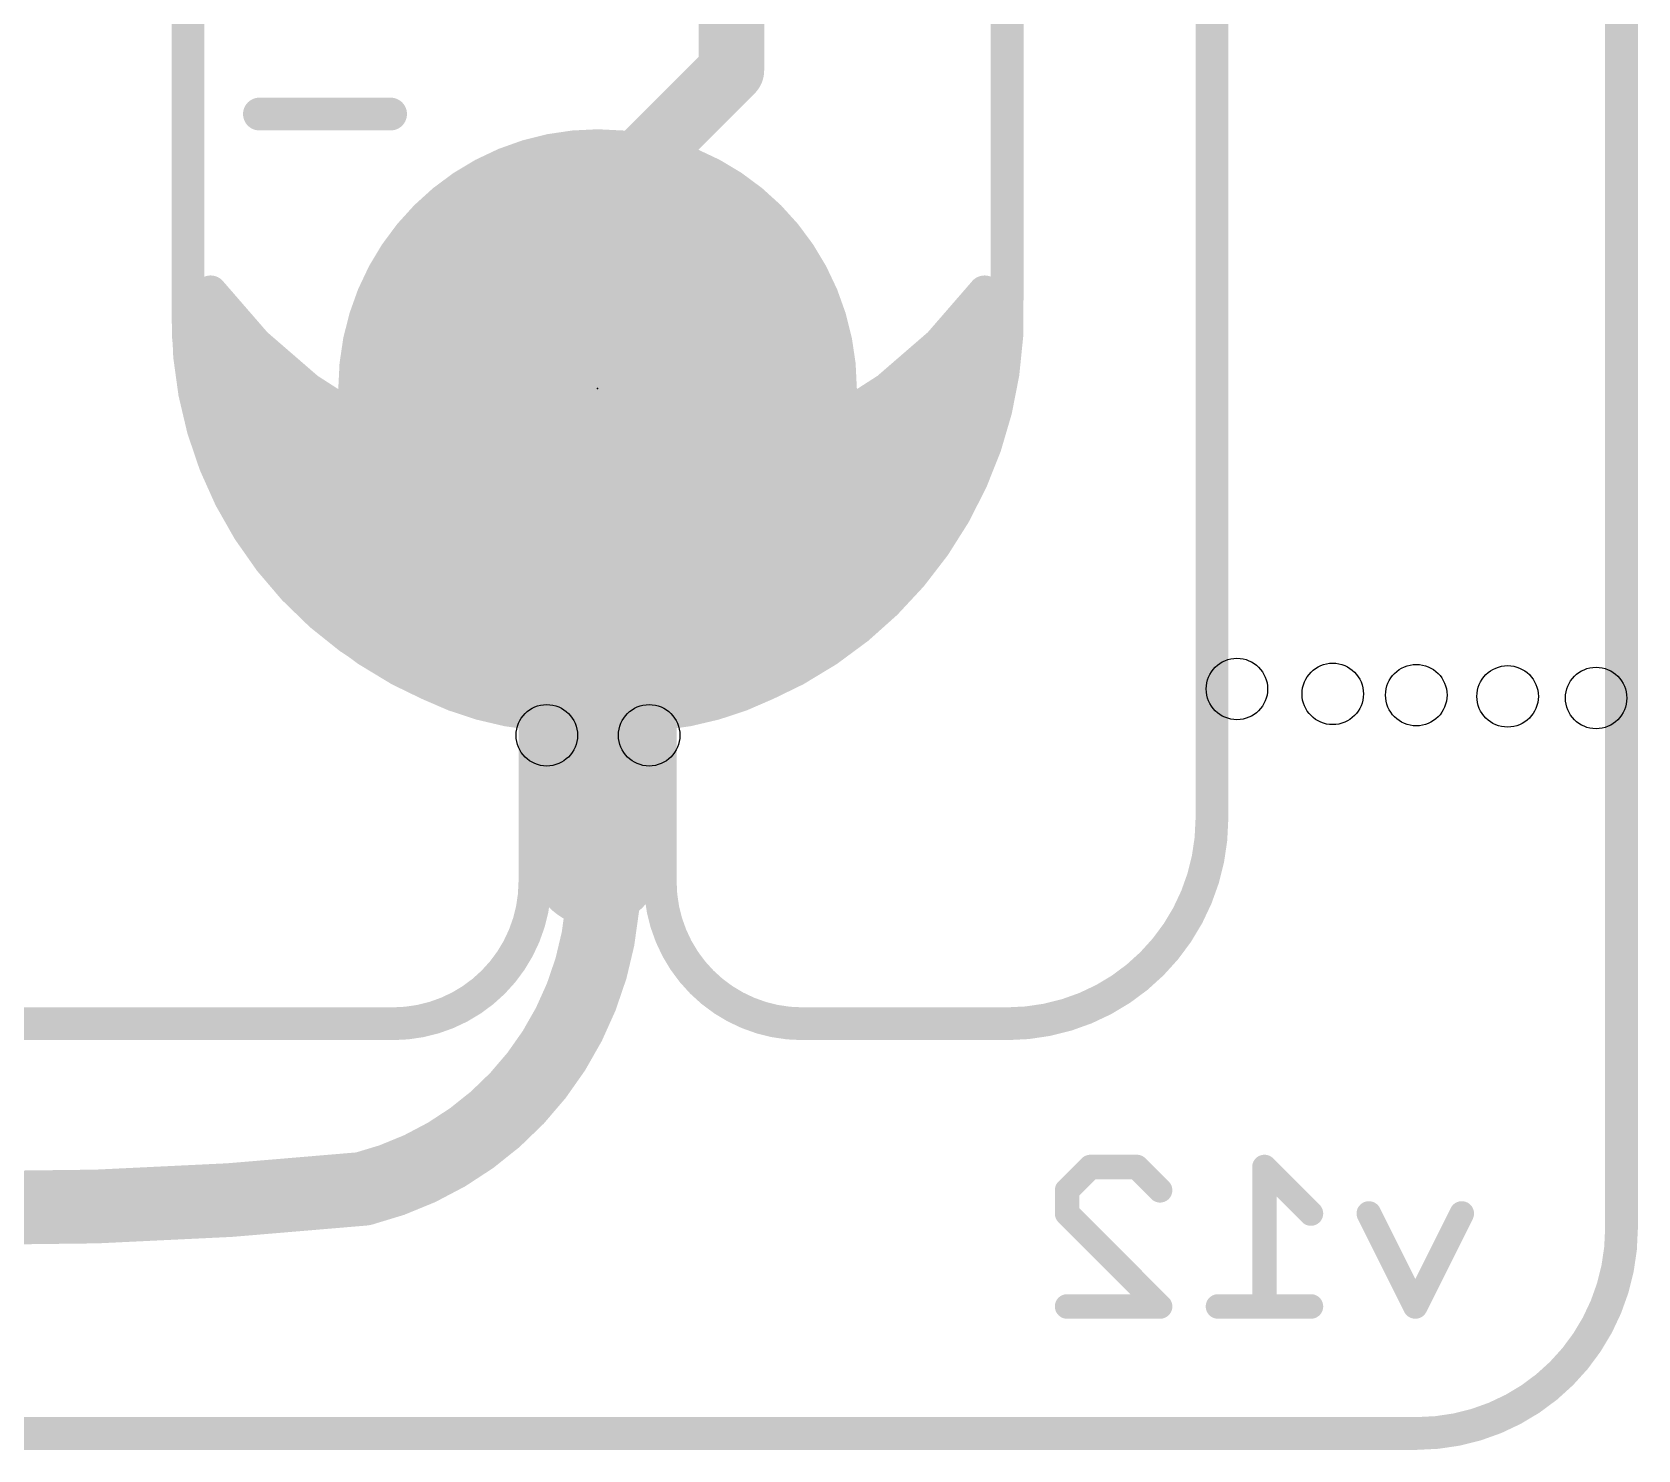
# Model space of a CAD drawing. Extents: x 0 to 107, y -24 to 80.
# Drawn here: x 49.83 to 59.79, y -0.1 to 8.69 of the extents above; entities that cross this region are included whole.
import ezdxf

# ---------------------------------------------------------------- set-up
doc = ezdxf.new("R2010")
doc.units = 0
for name, color, linetype in [('1', 12, 'CONTINUOUS'), ('16', 132, 'CONTINUOUS'), ('17', 110, 'CONTINUOUS'), ('20', 53, 'CONTINUOUS'), ('21', 53, 'CONTINUOUS'), ('23', 53, 'CONTINUOUS')]:
    doc.layers.add(name, color=color, linetype=linetype)

# ---------------------------------------------------------------- blocks, each defined once
blk = doc.blocks.new('ROUNDP')
at = {"const_width": 0.5}
blk.add_lwpolyline([(0, -0.25, 1), (0, 0.25, 1), (0, -0.25)], format="xyb", dxfattribs=at)

msp = doc.modelspace()

# ---------------------------------------------------------------- linework, layer by layer
at = {"layer": '1'}
for points, const_width in [([(54.17, 8.45), (54.17, 9.221)], 0.4064), ([(53.34, 7.62), (54.17, 8.45)], 0.4064), ([(53.3425, 4.4831), (53.34, 7.62)], 0.4572), ([(53.34, 7.62), (53.34, 6.477)], 0.4064), ([(50.94, 7.077), (50.932, 6.7141)], 0.2032), ([(51.2203, 6.7541), (50.94, 7.077)], 0.2032), ([(55.74, 7.077), (55.4597, 6.7541)], 0.2032), ([(55.748, 6.7141), (55.74, 7.077)], 0.2032), ([(50.9363, 6.9088), (51.086, 6.9088)], 0.2032), ([(55.594, 6.9088), (55.7437, 6.9088)], 0.2032), ([(50.932, 6.7141), (50.9796, 6.3543)], 0.2032), ([(50.9332, 6.7056), (51.2763, 6.7056)], 0.2032), ([(51.5437, 6.4743), (51.2203, 6.7541)], 0.2032), ([(55.4597, 6.7541), (55.1363, 6.4743)], 0.2032), ([(55.4037, 6.7056), (55.7468, 6.7056)], 0.2032), ([(55.7004, 6.3543), (55.748, 6.7141)], 0.2032), ([(50.96, 6.5024), (51.5111, 6.5024)], 0.2032), ([(51.9035, 6.2433), (51.5437, 6.4743)], 0.2032), ([(55.1363, 6.4743), (54.7765, 6.2433)], 0.2032), ([(55.1689, 6.5024), (55.72, 6.5024)], 0.2032), ([(50.9796, 6.3543), (51.0817, 6.006)], 0.2032), ([(50.9958, 6.2992), (51.8164, 6.2992)], 0.2032), ([(54.8636, 6.2992), (55.6842, 6.2992)], 0.2032), ([(55.5983, 6.006), (55.7004, 6.3543)], 0.2032), ([(52.2926, 6.0658), (51.9035, 6.2433)], 0.2032), ([(54.7765, 6.2433), (54.3874, 6.0658)], 0.2032), ([(51.0553, 6.096), (52.2264, 6.096)], 0.2032), ([(54.4536, 6.096), (55.6247, 6.096)], 0.2032), ([(51.0817, 6.006), (51.2357, 5.6774)], 0.2032), ([(52.7029, 5.9454), (52.2926, 6.0658)], 0.2032), ([(54.3874, 6.0658), (53.9771, 5.9454)], 0.2032), ([(55.4443, 5.6774), (55.5983, 6.006)], 0.2032), ([(51.1347, 5.8928), (53.0693, 5.8928)], 0.2032), ([(53.1262, 5.8846), (52.7029, 5.9454)], 0.2032), ([(53.5538, 5.8846), (53.1262, 5.8846)], 0.2032), ([(53.9771, 5.9454), (53.5538, 5.8846)], 0.2032), ([(53.6107, 5.8928), (55.5453, 5.8928)], 0.2032), ([(51.23, 5.6896), (55.45, 5.6896)], 0.2032), ([(51.2357, 5.6774), (51.4383, 5.3762)], 0.2032), ([(55.2417, 5.3762), (55.4443, 5.6774)], 0.2032), ([(51.3642, 5.4864), (55.3158, 5.4864)], 0.2032), ([(51.4383, 5.3762), (51.6844, 5.1095)], 0.2032), ([(54.9956, 5.1095), (55.2417, 5.3762)], 0.2032), ([(51.5241, 5.2832), (55.1559, 5.2832)], 0.2032), ([(51.6844, 5.1095), (51.9685, 4.8836)], 0.2032), ([(51.7215, 5.08), (54.9585, 5.08)], 0.2032), ([(54.7115, 4.8836), (54.9956, 5.1095)], 0.2032), ([(51.9685, 4.8836), (52.2838, 4.7037)], 0.2032), ([(54.3962, 4.7037), (54.7115, 4.8836)], 0.2032), ([(51.9804, 4.8768), (54.6996, 4.8768)], 0.2032), ([(53.3298, 3.5458), (53.3425, 4.4831)], 0.8128), ([(52.2838, 4.7037), (52.6228, 4.5742)], 0.2032), ([(54.0572, 4.5742), (54.3962, 4.7037)], 0.2032), ([(52.3627, 4.6736), (54.3173, 4.6736)], 0.2032), ([(52.6228, 4.5742), (52.9777, 4.498)], 0.2032), ([(52.9777, 4.498), (53.34, 4.477)], 0.2032), ([(53.34, 4.477), (53.7023, 4.498)], 0.2032), ([(53.7023, 4.498), (54.0572, 4.5742)], 0.2032), ([(53.34, 3.81), (53.3298, 3.5458)], 0.4572)]:
    msp.add_lwpolyline(points, dxfattribs=dict(at, const_width=const_width))
for points, const_width in [([(54.2418, 8.3782, 1), (54.0982, 8.5218)], 0.2032), ([(54.0684, 8.45, 1), (54.2716, 8.45)], 0.2032), ([(53.4543, 7.6201, 1), (53.2257, 7.6199)], 0.2286), ([(53.4416, 7.62, 1), (53.2384, 7.62)], 0.2032), ([(53.2682, 7.6918, 1), (53.4118, 7.5482)], 0.2032), ([(50.9908, 7.0759, 1), (50.8892, 7.0781)], 0.1016), ([(50.9784, 7.1103, 1), (50.9016, 7.0437)], 0.1016), ([(55.7908, 7.0781, 1), (55.6892, 7.0759)], 0.1016), ([(55.7784, 7.0437, 1), (55.7016, 7.1103)], 0.1016), ([(50.9363, 6.9596, 1), (50.9363, 6.858)], 0.1016), ([(51.086, 6.858, 1), (51.086, 6.9596)], 0.1016), ([(55.594, 6.9596, 1), (55.594, 6.858)], 0.1016), ([(55.7437, 6.858, 1), (55.7437, 6.9596)], 0.1016), ([(50.9824, 6.7208, 1), (50.8817, 6.7075)], 0.1016), ([(50.9332, 6.7564, 1), (50.9332, 6.6548)], 0.1016), ([(51.2535, 6.7925, 1), (51.1871, 6.7156)], 0.1016), ([(51.1819, 6.7208, 1), (51.2587, 6.7874)], 0.1016), ([(51.2763, 6.6548, 1), (51.2763, 6.7564)], 0.1016), ([(55.4037, 6.7564, 1), (55.4037, 6.6548)], 0.1016), ([(55.4213, 6.7874, 1), (55.4981, 6.7208)], 0.1016), ([(55.4929, 6.7156, 1), (55.4265, 6.7925)], 0.1016), ([(55.7983, 6.7075, 1), (55.6976, 6.7208)], 0.1016), ([(55.7468, 6.6548, 1), (55.7468, 6.7564)], 0.1016), ([(50.8812, 6.7153, 1), (50.9828, 6.713)], 0.1016), ([(55.6972, 6.713, 1), (55.7988, 6.7153)], 0.1016), ([(50.96, 6.5532, 1), (50.96, 6.4516)], 0.1016), ([(51.5711, 6.517, 1), (51.5162, 6.4315)], 0.1016), ([(51.5111, 6.4516, 1), (51.5111, 6.5532)], 0.1016), ([(53.2384, 6.477, 1), (53.4416, 6.477)], 0.2032), ([(55.1638, 6.4315, 1), (55.1089, 6.517)], 0.1016), ([(55.1689, 6.5532, 1), (55.1689, 6.4516)], 0.1016), ([(55.72, 6.4516, 1), (55.72, 6.5532)], 0.1016), ([(51.5104, 6.4358, 1), (51.5769, 6.5127)], 0.1016), ([(55.1031, 6.5127, 1), (55.1696, 6.4358)], 0.1016), ([(51.0284, 6.3686, 1), (50.9309, 6.34)], 0.1016), ([(50.9293, 6.3477, 1), (51.03, 6.361)], 0.1016), ([(50.9958, 6.35, 1), (50.9958, 6.2484)], 0.1016), ([(51.8164, 6.2484, 1), (51.8164, 6.35)], 0.1016), ([(54.8636, 6.35, 1), (54.8636, 6.2484)], 0.1016), ([(55.65, 6.361, 1), (55.7507, 6.3477)], 0.1016), ([(55.7491, 6.34, 1), (55.6516, 6.3686)], 0.1016), ([(55.6842, 6.2484, 1), (55.6842, 6.35)], 0.1016), ([(51.9246, 6.2895, 1), (51.8825, 6.197)], 0.1016), ([(51.8761, 6.2005, 1), (51.931, 6.286)], 0.1016), ([(54.749, 6.286, 1), (54.8039, 6.2005)], 0.1016), ([(54.7975, 6.197, 1), (54.7554, 6.2895)], 0.1016), ([(51.0553, 6.1468, 1), (51.0553, 6.0452)], 0.1016), ([(52.2264, 6.0452, 1), (52.2264, 6.1468)], 0.1016), ([(54.4536, 6.1468, 1), (54.4536, 6.0452)], 0.1016), ([(55.6247, 6.0452, 1), (55.6247, 6.1468)], 0.1016), ([(51.1277, 6.0276, 1), (51.0357, 5.9845)], 0.1016), ([(52.3069, 6.1145, 1), (52.2783, 6.017)], 0.1016), ([(52.2715, 6.0196, 1), (52.3137, 6.112)], 0.1016), ([(54.3663, 6.112, 1), (54.4085, 6.0196)], 0.1016), ([(54.4017, 6.017, 1), (54.3731, 6.1145)], 0.1016), ([(55.6443, 5.9845, 1), (55.5523, 6.0276)], 0.1016), ([(51.0329, 5.9917, 1), (51.1304, 6.0203)], 0.1016), ([(51.1347, 5.9436, 1), (51.1347, 5.842)], 0.1016), ([(52.7101, 5.9957, 1), (52.6957, 5.8951)], 0.1016), ([(52.6886, 5.8967, 1), (52.7172, 5.9942)], 0.1016), ([(53.0693, 5.842, 1), (53.0693, 5.9436)], 0.1016), ([(53.1262, 5.9354, 1), (53.1262, 5.8338)], 0.1016), ([(53.119, 5.8343, 1), (53.1334, 5.9349)], 0.1016), ([(53.5466, 5.9349, 1), (53.561, 5.8343)], 0.1016), ([(53.5538, 5.8338, 1), (53.5538, 5.9354)], 0.1016), ([(53.6107, 5.9436, 1), (53.6107, 5.842)], 0.1016), ([(53.9628, 5.9942, 1), (53.9914, 5.8967)], 0.1016), ([(53.9843, 5.8951, 1), (53.9699, 5.9957)], 0.1016), ([(55.5453, 5.842, 1), (55.5453, 5.9436)], 0.1016), ([(55.5496, 6.0203, 1), (55.6471, 5.9917)], 0.1016), ([(51.23, 5.7404, 1), (51.23, 5.6388)], 0.1016), ([(51.2779, 5.7057, 1), (51.1936, 5.6491)], 0.1016), ([(55.4864, 5.6491, 1), (55.4021, 5.7057)], 0.1016), ([(55.45, 5.6388, 1), (55.45, 5.7404)], 0.1016), ([(51.1897, 5.6558, 1), (51.2817, 5.699)], 0.1016), ([(55.3983, 5.699, 1), (55.4903, 5.6558)], 0.1016), ([(51.3642, 5.5372, 1), (51.3642, 5.4356)], 0.1016), ([(55.3158, 5.4356, 1), (55.3158, 5.5372)], 0.1016), ([(51.4756, 5.4107, 1), (51.4009, 5.3417)], 0.1016), ([(55.2791, 5.3417, 1), (55.2044, 5.4107)], 0.1016), ([(51.3961, 5.3479, 1), (51.4804, 5.4046)], 0.1016), ([(51.5241, 5.334, 1), (51.5241, 5.2324)], 0.1016), ([(55.1559, 5.2324, 1), (55.1559, 5.334)], 0.1016), ([(55.1996, 5.4046, 1), (55.2839, 5.3479)], 0.1016), ([(51.7161, 5.1493, 1), (51.6528, 5.0698)], 0.1016), ([(51.6471, 5.0751, 1), (51.7218, 5.144)], 0.1016), ([(51.7215, 5.1308, 1), (51.7215, 5.0292)], 0.1016), ([(54.9582, 5.144, 1), (55.0329, 5.0751)], 0.1016), ([(54.9585, 5.0292, 1), (54.9585, 5.1308)], 0.1016), ([(55.0272, 5.0698, 1), (54.9639, 5.1493)], 0.1016), ([(51.9937, 4.9277, 1), (51.9433, 4.8395)], 0.1016), ([(54.7367, 4.8395, 1), (54.6863, 4.9277)], 0.1016), ([(51.9804, 4.9276, 1), (51.9804, 4.826)], 0.1016), ([(51.9369, 4.8438, 1), (52.0001, 4.9233)], 0.1016), ([(53.5457, 4.4803, 1), (53.1393, 4.4859)], 0.4064), ([(54.6799, 4.9233, 1), (54.7431, 4.8438)], 0.1016), ([(54.6996, 4.826, 1), (54.6996, 4.9276)], 0.1016), ([(52.3019, 4.7512, 1), (52.2656, 4.6563)], 0.1016), ([(52.2586, 4.6596, 1), (52.3089, 4.7479)], 0.1016), ([(54.3711, 4.7479, 1), (54.4214, 4.6596)], 0.1016), ([(54.4144, 4.6563, 1), (54.3781, 4.7512)], 0.1016), ([(52.3627, 4.7244, 1), (52.3627, 4.6228)], 0.1016), ([(54.3173, 4.6228, 1), (54.3173, 4.7244)], 0.1016), ([(52.6335, 4.6239, 1), (52.6121, 4.5245)], 0.1016), ([(52.6047, 4.5268, 1), (52.6409, 4.6217)], 0.1016), ([(52.9806, 4.5487, 1), (52.9747, 4.4473)], 0.1016), ([(52.967, 4.4484, 1), (52.9883, 4.5477)], 0.1016), ([(53.2282, 4.483, 1), (53.4568, 4.4832)], 0.2286), ([(53.6917, 4.5477, 1), (53.713, 4.4484)], 0.1016), ([(53.7053, 4.4473, 1), (53.6994, 4.5487)], 0.1016), ([(54.0391, 4.6217, 1), (54.0753, 4.5268)], 0.1016), ([(54.0679, 4.5245, 1), (54.0465, 4.6239)], 0.1016), ([(53.3371, 4.5277, 1), (53.3429, 4.4263)], 0.1016), ([(53.3371, 4.4263, 1), (53.3429, 4.5277)], 0.1016), ([(51.8846, 1.5164, 0.3985), (53.34, 3.81)], 0.4572), ([(53.4522, 3.8319, 1), (53.2278, 3.7881)], 0.2286), ([(53.4542, 3.8056, 1), (53.2258, 3.8144)], 0.2286), ([(53.1266, 3.5486, 1), (53.533, 3.543)], 0.4064), ([(53.2156, 3.5502, 1), (53.444, 3.5414)], 0.2286), ([(49.403, 1.397, 0.027), (51.8846, 1.5164)], 0.4572), ([(51.8567, 1.6272, 1), (51.9125, 1.4056)], 0.2286), ([(51.8963, 1.4027, 1), (51.8729, 1.6301)], 0.2286)]:
    msp.add_lwpolyline(points, format="xyb", dxfattribs=dict(at, const_width=const_width))
at = {"layer": '16'}
for points, const_width in [([(50.932, 6.7141), (50.94, 7.077)], 0.2032), ([(50.94, 7.077), (51.2203, 6.7541)], 0.2032), ([(55.4597, 6.7541), (55.74, 7.077)], 0.2032), ([(55.74, 7.077), (55.748, 6.7141)], 0.2032), ([(50.9363, 6.9088), (51.086, 6.9088)], 0.2032), ([(55.594, 6.9088), (55.7437, 6.9088)], 0.2032), ([(50.9796, 6.3543), (50.932, 6.7141)], 0.2032), ([(50.9332, 6.7056), (51.2763, 6.7056)], 0.2032), ([(51.2203, 6.7541), (51.5437, 6.4743)], 0.2032), ([(55.1363, 6.4743), (55.4597, 6.7541)], 0.2032), ([(55.4037, 6.7056), (55.7468, 6.7056)], 0.2032), ([(55.748, 6.7141), (55.7004, 6.3543)], 0.2032), ([(50.96, 6.5024), (51.5111, 6.5024)], 0.2032), ([(51.5437, 6.4743), (51.9035, 6.2433)], 0.2032), ([(54.7765, 6.2433), (55.1363, 6.4743)], 0.2032), ([(55.1689, 6.5024), (55.72, 6.5024)], 0.2032), ([(51.0817, 6.006), (50.9796, 6.3543)], 0.2032), ([(50.9958, 6.2992), (51.8164, 6.2992)], 0.2032), ([(54.8636, 6.2992), (55.6842, 6.2992)], 0.2032), ([(55.7004, 6.3543), (55.5983, 6.006)], 0.2032), ([(51.9035, 6.2433), (52.2926, 6.0658)], 0.2032), ([(54.3874, 6.0658), (54.7765, 6.2433)], 0.2032), ([(51.0553, 6.096), (52.2264, 6.096)], 0.2032), ([(54.4536, 6.096), (55.6247, 6.096)], 0.2032), ([(51.2357, 5.6774), (51.0817, 6.006)], 0.2032), ([(52.2926, 6.0658), (52.7029, 5.9454)], 0.2032), ([(53.9771, 5.9454), (54.3874, 6.0658)], 0.2032), ([(55.5983, 6.006), (55.4443, 5.6774)], 0.2032), ([(51.1347, 5.8928), (53.0693, 5.8928)], 0.2032), ([(52.7029, 5.9454), (53.1262, 5.8846)], 0.2032), ([(53.1262, 5.8846), (53.5538, 5.8846)], 0.2032), ([(53.5538, 5.8846), (53.9771, 5.9454)], 0.2032), ([(53.6107, 5.8928), (55.5453, 5.8928)], 0.2032), ([(51.23, 5.6896), (55.45, 5.6896)], 0.2032), ([(51.4383, 5.3762), (51.2357, 5.6774)], 0.2032), ([(55.4443, 5.6774), (55.2417, 5.3762)], 0.2032), ([(51.3642, 5.4864), (55.3158, 5.4864)], 0.2032), ([(51.6844, 5.1095), (51.4383, 5.3762)], 0.2032), ([(55.2417, 5.3762), (54.9956, 5.1095)], 0.2032), ([(51.5241, 5.2832), (55.1559, 5.2832)], 0.2032), ([(51.9685, 4.8836), (51.6844, 5.1095)], 0.2032), ([(51.7215, 5.08), (54.9585, 5.08)], 0.2032), ([(54.9956, 5.1095), (54.7115, 4.8836)], 0.2032), ([(52.2838, 4.7037), (51.9685, 4.8836)], 0.2032), ([(54.7115, 4.8836), (54.3962, 4.7037)], 0.2032), ([(51.9804, 4.8768), (54.6996, 4.8768)], 0.2032), ([(52.6228, 4.5742), (52.2838, 4.7037)], 0.2032), ([(54.3962, 4.7037), (54.0572, 4.5742)], 0.2032), ([(52.3627, 4.6736), (54.3174, 4.6736)], 0.2032), ([(52.9777, 4.498), (52.6228, 4.5742)], 0.2032), ([(53.34, 4.477), (52.9777, 4.498)], 0.2032), ([(53.7023, 4.498), (53.34, 4.477)], 0.2032), ([(54.0572, 4.5742), (53.7023, 4.498)], 0.2032), ([(56.2521, 1.5077), (56.3962, 1.6517)], 0.1524), ([(56.3962, 1.6517), (56.6843, 1.6517)], 0.1524), ([(56.6843, 1.6517), (56.8284, 1.5077)], 0.1524), ([(57.7639, 1.3636), (57.4758, 1.6517)], 0.1524), ([(57.4758, 1.6517), (57.4758, 0.7874)], 0.1524), ([(56.2521, 1.3636), (56.2521, 1.5077)], 0.1524), ([(56.8284, 0.7874), (56.2521, 1.3636)], 0.1524), ([(58.4113, 0.7874), (58.1232, 1.3636)], 0.1524), ([(58.6994, 1.3636), (58.4113, 0.7874)], 0.1524), ([(56.2521, 0.7874), (56.8284, 0.7874)], 0.1524), ([(57.7639, 0.7874), (57.1877, 0.7874)], 0.1524)]:
    msp.add_lwpolyline(points, dxfattribs=dict(at, const_width=const_width))
for points, const_width in [([(50.9908, 7.0759, 1), (50.8892, 7.0781)], 0.1016), ([(50.9784, 7.1103, 1), (50.9016, 7.0437)], 0.1016), ([(55.7908, 7.0781, 1), (55.6892, 7.0759)], 0.1016), ([(55.7784, 7.0437, 1), (55.7016, 7.1103)], 0.1016), ([(50.9363, 6.9596, 1), (50.9363, 6.858)], 0.1016), ([(51.086, 6.858, 1), (51.086, 6.9596)], 0.1016), ([(55.594, 6.9596, 1), (55.594, 6.858)], 0.1016), ([(55.7437, 6.858, 1), (55.7437, 6.9596)], 0.1016), ([(50.9824, 6.7208, 1), (50.8817, 6.7075)], 0.1016), ([(50.9332, 6.7564, 1), (50.9332, 6.6548)], 0.1016), ([(51.2535, 6.7925, 1), (51.1871, 6.7156)], 0.1016), ([(51.1819, 6.7208, 1), (51.2587, 6.7874)], 0.1016), ([(51.2763, 6.6548, 1), (51.2763, 6.7564)], 0.1016), ([(55.4037, 6.7564, 1), (55.4037, 6.6548)], 0.1016), ([(55.4213, 6.7874, 1), (55.4981, 6.7208)], 0.1016), ([(55.4929, 6.7156, 1), (55.4265, 6.7925)], 0.1016), ([(55.7983, 6.7075, 1), (55.6976, 6.7208)], 0.1016), ([(55.7468, 6.6548, 1), (55.7468, 6.7564)], 0.1016), ([(50.8812, 6.7153, 1), (50.9828, 6.713)], 0.1016), ([(55.6972, 6.713, 1), (55.7988, 6.7153)], 0.1016), ([(50.96, 6.5532, 1), (50.96, 6.4516)], 0.1016), ([(51.5711, 6.517, 1), (51.5162, 6.4315)], 0.1016), ([(51.5111, 6.4516, 1), (51.5111, 6.5532)], 0.1016), ([(55.1638, 6.4315, 1), (55.1089, 6.517)], 0.1016), ([(55.1689, 6.5532, 1), (55.1689, 6.4516)], 0.1016), ([(55.72, 6.4516, 1), (55.72, 6.5532)], 0.1016), ([(51.5104, 6.4358, 1), (51.5769, 6.5127)], 0.1016), ([(55.1031, 6.5127, 1), (55.1696, 6.4358)], 0.1016), ([(51.0284, 6.3686, 1), (50.9309, 6.34)], 0.1016), ([(50.9293, 6.3477, 1), (51.03, 6.361)], 0.1016), ([(50.9958, 6.35, 1), (50.9958, 6.2484)], 0.1016), ([(51.8164, 6.2484, 1), (51.8164, 6.35)], 0.1016), ([(54.8636, 6.35, 1), (54.8636, 6.2484)], 0.1016), ([(55.65, 6.361, 1), (55.7507, 6.3477)], 0.1016), ([(55.7491, 6.34, 1), (55.6516, 6.3686)], 0.1016), ([(55.6842, 6.2484, 1), (55.6842, 6.35)], 0.1016), ([(51.9246, 6.2895, 1), (51.8825, 6.197)], 0.1016), ([(51.8761, 6.2005, 1), (51.931, 6.286)], 0.1016), ([(54.749, 6.286, 1), (54.8039, 6.2005)], 0.1016), ([(54.7975, 6.197, 1), (54.7554, 6.2895)], 0.1016), ([(51.0553, 6.1468, 1), (51.0553, 6.0452)], 0.1016), ([(52.2264, 6.0452, 1), (52.2264, 6.1468)], 0.1016), ([(54.4536, 6.1468, 1), (54.4536, 6.0452)], 0.1016), ([(55.6247, 6.0452, 1), (55.6247, 6.1468)], 0.1016), ([(51.1277, 6.0276, 1), (51.0357, 5.9845)], 0.1016), ([(52.3069, 6.1145, 1), (52.2783, 6.017)], 0.1016), ([(52.2715, 6.0196, 1), (52.3137, 6.112)], 0.1016), ([(54.3663, 6.112, 1), (54.4085, 6.0196)], 0.1016), ([(54.4017, 6.017, 1), (54.3731, 6.1145)], 0.1016), ([(55.6443, 5.9845, 1), (55.5523, 6.0276)], 0.1016), ([(51.0329, 5.9917, 1), (51.1304, 6.0203)], 0.1016), ([(51.1347, 5.9436, 1), (51.1347, 5.842)], 0.1016), ([(52.7101, 5.9957, 1), (52.6957, 5.8951)], 0.1016), ([(52.6886, 5.8967, 1), (52.7172, 5.9942)], 0.1016), ([(53.0693, 5.842, 1), (53.0693, 5.9436)], 0.1016), ([(53.1262, 5.9354, 1), (53.1262, 5.8338)], 0.1016), ([(53.119, 5.8343, 1), (53.1334, 5.9349)], 0.1016), ([(53.5466, 5.9349, 1), (53.561, 5.8343)], 0.1016), ([(53.5538, 5.8338, 1), (53.5538, 5.9354)], 0.1016), ([(53.6107, 5.9436, 1), (53.6107, 5.842)], 0.1016), ([(53.9628, 5.9942, 1), (53.9914, 5.8967)], 0.1016), ([(53.9843, 5.8951, 1), (53.9699, 5.9957)], 0.1016), ([(55.5453, 5.842, 1), (55.5453, 5.9436)], 0.1016), ([(55.5496, 6.0203, 1), (55.6471, 5.9917)], 0.1016), ([(51.23, 5.7404, 1), (51.23, 5.6388)], 0.1016), ([(51.2779, 5.7057, 1), (51.1936, 5.6491)], 0.1016), ([(55.4864, 5.6491, 1), (55.4021, 5.7057)], 0.1016), ([(55.45, 5.6388, 1), (55.45, 5.7404)], 0.1016), ([(51.1897, 5.6558, 1), (51.2817, 5.699)], 0.1016), ([(55.3983, 5.699, 1), (55.4903, 5.6558)], 0.1016), ([(51.3642, 5.5372, 1), (51.3642, 5.4356)], 0.1016), ([(55.3158, 5.4356, 1), (55.3158, 5.5372)], 0.1016), ([(51.4756, 5.4107, 1), (51.4009, 5.3417)], 0.1016), ([(55.2791, 5.3417, 1), (55.2044, 5.4107)], 0.1016), ([(51.3961, 5.3479, 1), (51.4804, 5.4046)], 0.1016), ([(51.5241, 5.334, 1), (51.5241, 5.2324)], 0.1016), ([(55.1559, 5.2324, 1), (55.1559, 5.334)], 0.1016), ([(55.1996, 5.4046, 1), (55.2839, 5.3479)], 0.1016), ([(51.7161, 5.1493, 1), (51.6528, 5.0698)], 0.1016), ([(51.6471, 5.0751, 1), (51.7218, 5.144)], 0.1016), ([(51.7215, 5.1308, 1), (51.7215, 5.0292)], 0.1016), ([(54.9582, 5.144, 1), (55.0329, 5.0751)], 0.1016), ([(54.9585, 5.0292, 1), (54.9585, 5.1308)], 0.1016), ([(55.0272, 5.0698, 1), (54.9639, 5.1493)], 0.1016), ([(51.9937, 4.9277, 1), (51.9433, 4.8395)], 0.1016), ([(54.7367, 4.8395, 1), (54.6863, 4.9277)], 0.1016), ([(51.9804, 4.9276, 1), (51.9804, 4.826)], 0.1016), ([(51.9369, 4.8438, 1), (52.0001, 4.9233)], 0.1016), ([(54.6799, 4.9233, 1), (54.7431, 4.8438)], 0.1016), ([(54.6996, 4.826, 1), (54.6996, 4.9276)], 0.1016), ([(52.3019, 4.7512, 1), (52.2656, 4.6563)], 0.1016), ([(52.2586, 4.6596, 1), (52.3089, 4.7479)], 0.1016), ([(54.3711, 4.7479, 1), (54.4214, 4.6596)], 0.1016), ([(54.4144, 4.6563, 1), (54.3781, 4.7512)], 0.1016), ([(52.3627, 4.7244, 1), (52.3627, 4.6228)], 0.1016), ([(54.3174, 4.6228, 1), (54.3174, 4.7244)], 0.1016), ([(52.6335, 4.6239, 1), (52.6121, 4.5245)], 0.1016), ([(52.6047, 4.5268, 1), (52.6409, 4.6217)], 0.1016), ([(52.9806, 4.5487, 1), (52.9747, 4.4473)], 0.1016), ([(52.967, 4.4484, 1), (52.9883, 4.5477)], 0.1016), ([(53.6917, 4.5477, 1), (53.713, 4.4484)], 0.1016), ([(53.7053, 4.4473, 1), (53.6994, 4.5487)], 0.1016), ([(54.0391, 4.6217, 1), (54.0753, 4.5268)], 0.1016), ([(54.0679, 4.5245, 1), (54.0465, 4.6239)], 0.1016), ([(53.3371, 4.5277, 1), (53.3429, 4.4263)], 0.1016), ([(53.3371, 4.4263, 1), (53.3429, 4.5277)], 0.1016), ([(56.3962, 1.6898, 1), (56.3962, 1.6136)], 0.0762), ([(56.4231, 1.6248, 1), (56.3693, 1.6787)], 0.0762), ([(56.7112, 1.6787, 1), (56.6574, 1.6248)], 0.0762), ([(56.6843, 1.6136, 1), (56.6843, 1.6898)], 0.0762), ([(57.5027, 1.6787, 1), (57.4488, 1.6248)], 0.0762), ([(57.5139, 1.6517, 1), (57.4377, 1.6517)], 0.0762), ([(56.2902, 1.5077, 1), (56.214, 1.5077)], 0.0762), ([(56.2252, 1.5346, 1), (56.2791, 1.4807)], 0.0762), ([(56.8014, 1.4807, 1), (56.8553, 1.5346)], 0.0762), ([(56.2791, 1.3906, 1), (56.2252, 1.3367)], 0.0762), ([(56.214, 1.3636, 1), (56.2902, 1.3636)], 0.0762), ([(57.7369, 1.3367, 1), (57.7908, 1.3906)], 0.0762), ([(58.1573, 1.3807, 1), (58.0891, 1.3466)], 0.0762), ([(58.7335, 1.3466, 1), (58.6653, 1.3807)], 0.0762), ([(56.2521, 0.8255, 1), (56.2521, 0.7493)], 0.0762), ([(56.8014, 0.7605, 1), (56.8553, 0.8143)], 0.0762), ([(56.8284, 0.7493, 1), (56.8284, 0.8255)], 0.0762), ([(57.1877, 0.8255, 1), (57.1877, 0.7493)], 0.0762), ([(57.4377, 0.7874, 1), (57.5139, 0.7874)], 0.0762), ([(57.7639, 0.7493, 1), (57.7639, 0.8255)], 0.0762), ([(58.3772, 0.8044, 1), (58.4454, 0.7704)], 0.0762), ([(58.3772, 0.7704, 1), (58.4454, 0.8044)], 0.0762)]:
    msp.add_lwpolyline(points, format="xyb", dxfattribs=dict(at, const_width=const_width))
at = {"layer": '20', "const_width": 0.2032}
for points in [[(59.69, 1.27), (59.69, 78.74)], [(57.15, 17.78), (57.15, 3.81)], [(59.69, 5.08), (59.69, 16.51)], [(55.88, 7.0358), (55.88, 14.6812)], [(50.8, 14.5542), (50.8, 6.9088)], [(52.1106, 4.7346), (52.2935, 4.6457)], [(54.5694, 4.7346), (54.3865, 4.6457)], [(52.9514, 4.4602), (52.9514, 3.4214)], [(53.7286, 4.4602), (53.7286, 3.4214)], [(46.99, 2.54), (52.07, 2.54)], [(55.88, 2.54), (54.61, 2.54)], [(58.42, 0), (2.54, 0)]]:
    msp.add_lwpolyline(points, dxfattribs=at)
at = {"layer": '20'}
for points, const_width in [([(50.8, 7.0358, 0.2849), (52.1107, 4.7346)], 0.2032), ([(50.8508, 7.0339, 1), (50.7492, 7.0377)], 0.1016), ([(54.5693, 4.7346, 0.2849), (55.88, 7.0358)], 0.2032), ([(55.9308, 7.0377, 1), (55.8292, 7.0339)], 0.1016), ([(55.8292, 7.0358, 1), (55.9308, 7.0358)], 0.1016), ([(50.8, 6.9088, 0.2924), (52.197, 4.699)], 0.2032), ([(50.8508, 6.9085, 1), (50.7492, 6.9091)], 0.1016), ([(50.7492, 6.9088, 1), (50.8508, 6.9088)], 0.1016), ([(59.6392, 5.08, 1), (59.7408, 5.08)], 0.1016), ([(52.1328, 4.7803, 1), (52.0884, 4.6889)], 0.1016), ([(52.0864, 4.69, 1), (52.135, 4.7792)], 0.1016), ([(52.1755, 4.653, 1), (52.2185, 4.745)], 0.1016), ([(54.545, 4.7792, 1), (54.5936, 4.69)], 0.1016), ([(54.5916, 4.6889, 1), (54.5472, 4.7803)], 0.1016), ([(52.2935, 4.6457, 0.089), (52.9514, 4.4602)], 0.2032), ([(52.3157, 4.6914, 1), (52.2713, 4.6)], 0.1016), ([(52.2713, 4.6, 1), (52.3157, 4.6914)], 0.1016), ([(53.7286, 4.4602, 0.089), (54.3865, 4.6457)], 0.2032), ([(54.3643, 4.6914, 1), (54.4087, 4.6)], 0.1016), ([(54.4087, 4.6, 1), (54.3643, 4.6914)], 0.1016), ([(53.0022, 4.4602, 1), (52.9006, 4.4602)], 0.1016), ([(52.9465, 4.4096, 1), (52.9563, 4.5108)], 0.1016), ([(53.7794, 4.4602, 1), (53.6778, 4.4602)], 0.1016), ([(53.7237, 4.5108, 1), (53.7335, 4.4096)], 0.1016), ([(55.88, 2.54, 0.4142), (57.15, 3.81)], 0.2032), ([(57.2008, 3.81, 1), (57.0992, 3.81)], 0.1016), ([(57.0992, 3.81, 1), (57.2008, 3.81)], 0.1016), ([(52.07, 2.54, 0.4142), (52.9514, 3.4214)], 0.2032), ([(53.0022, 3.4214, 1), (52.9006, 3.4214)], 0.1016), ([(53.7286, 3.4214, 0.4142), (54.61, 2.54)], 0.2032), ([(53.7794, 3.4214, 1), (53.6778, 3.4214)], 0.1016), ([(52.9006, 3.4214, 1), (53.0022, 3.4214)], 0.1016), ([(53.6778, 3.4214, 1), (53.7794, 3.4214)], 0.1016), ([(52.07, 2.5908, 1), (52.07, 2.4892)], 0.1016), ([(52.07, 2.4892, 1), (52.07, 2.5908)], 0.1016), ([(54.61, 2.5908, 1), (54.61, 2.4892)], 0.1016), ([(54.61, 2.4892, 1), (54.61, 2.5908)], 0.1016), ([(55.88, 2.5908, 1), (55.88, 2.4892)], 0.1016), ([(55.88, 2.4892, 1), (55.88, 2.5908)], 0.1016), ([(58.42, 0, 0.4142), (59.69, 1.27)], 0.2032), ([(59.7408, 1.27, 1), (59.6392, 1.27)], 0.1016), ([(59.6392, 1.27, 1), (59.7408, 1.27)], 0.1016), ([(58.42, 0.0508, 1), (58.42, -0.0508)], 0.1016), ([(58.42, -0.0508, 1), (58.42, 0.0508)], 0.1016)]:
    msp.add_lwpolyline(points, format="xyb", dxfattribs=dict(at, const_width=const_width))
for centre in [(57.3049, 4.6152), (57.8993, 4.5847), (58.4174, 4.5771), (58.9838, 4.5694), (59.5325, 4.5593), (53.025, 4.3282), (53.66, 4.3282)]:
    msp.add_circle(centre, 0.1905, dxfattribs=at)
at = {"layer": '21', "const_width": 0.2032}
msp.add_lwpolyline([(51.2429, 8.1793), (52.0564, 8.1793)], dxfattribs=at)
at = {"layer": '21', "const_width": 0.1016}
for points in [[(51.2429, 8.2301, 1), (51.2429, 8.1285)], [(52.0564, 8.1285, 1), (52.0564, 8.2301)]]:
    msp.add_lwpolyline(points, format="xyb", dxfattribs=at)
at = {"layer": '23'}
msp.add_point((53.34, 6.477), dxfattribs=at)

# ---------------------------------------------------------------- block references
at = {"layer": '17', "xscale": 3.216, "yscale": 3.216, "rotation": 90}
msp.add_blockref('ROUNDP', (53.34, 6.477), dxfattribs=at)
msp.add_blockref('ROUNDP', (53.34, 6.477), dxfattribs=at)

doc.saveas('drawing.dxf')
